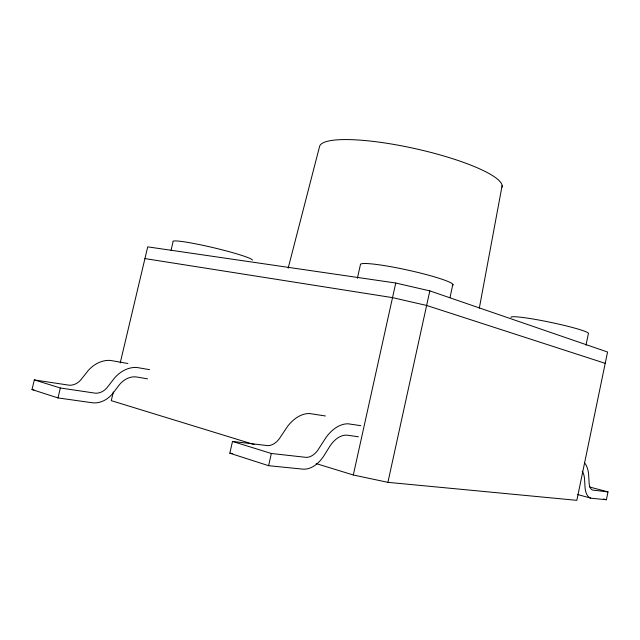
<?xml version="1.0" encoding="UTF-8"?>
<svg xmlns="http://www.w3.org/2000/svg" width="640" height="640" viewBox="0 0 640 640"><rect width="100%" height="100%" fill="white"/><g stroke="black" fill="none" stroke-linecap="round" stroke-linejoin="round"><path stroke-width="0.96" d="M479.328 308.128L502.144 185.536M582.216 471.192A19.952 9.312 -76.8 0 1 584.6 479.752L584.952 486.272A21.824 9.912 -77.3 0 0 591.448 498.256L606.384 499.76L608 491.896L589.704 487.032M585.968 345.224L588.408 333.536A39.552 3.152 11.8 0 0 550.08 322.24A39.552 3.152 11.8 0 0 511.008 317.464M450.008 297.512L452.872 284.336M316.144 463.584L353.304 474.992L387.904 482.336L429.816 290.88L395.752 283.024L147.712 246.856L120.208 362.968M353.304 474.992L395.752 283.024M357.384 278.264L360.52 264.216A47.44 4.712 12.4 0 1 412.856 271.248A47.44 4.712 12.4 0 1 452.296 285.472M325.408 415.984L309.648 413.552A37.704 24.88 -72.9 0 0 287.368 426.656L279.288 438.792A19.296 13.28 -73 0 1 267.776 445.64L232.512 441.432L229.816 453.208L268.592 465.688L271.352 453.488L306.376 457.392A19.944 13.152 -73.6 0 0 317.84 450.184L325.944 437.568A38.928 24.584 -73.4 0 1 348.096 423.8L360.768 425.664M171.056 250.312L173.04 241.872A40.848 3.24 13.3 0 1 210.488 247.008A40.848 3.24 13.3 0 1 252.4 260.096M113.336 391.96L111.28 400.656L254.208 444.56M127.896 363.496L110.4 360.432A31.408 25.28 -67.8 0 0 88.376 370.344L80.632 380.096A15.976 13.312 -67.2 0 1 69.352 385.232L34.328 379.928L32 389.56L57.976 397.92L60.352 388L95.552 393.208A16.408 13.368 -68.4 0 0 106.912 387.856L114.72 377.8A32.24 25.344 -68.9 0 1 136.856 367.488L149.56 369.648M288.16 268.2L319.576 146.472A93.496 18.672 12.5 0 1 415.408 148.696A93.496 18.672 12.5 0 1 502.08 187.192M387.904 482.336L576.832 500.336L607.56 352.024L429.816 290.88M268.592 465.688L302.56 469.112A32.024 21.12 -73.5 0 0 324.232 455.288L329.504 446.816A27.304 17.24 -73.4 0 1 347.784 435.248L358.408 436.792M229.816 453.208L232.744 453.528M608 491.896L592.576 490.072A13.592 6.176 -77.3 0 1 589.184 483.744L588.592 474.072A28.44 13.28 -76.8 0 0 584.552 462.904M57.976 397.92L92.064 402.728A26.344 21.464 -68.4 0 0 113.544 392.472L118.632 385.704A22.608 17.768 -68.9 0 1 136.912 377.04L147.504 378.848M32 389.56L33.936 389.84M144.936 258.584L392.52 297.632L426.624 305.448L605.216 363.336M603.496 498.976L606.384 499.76M577.312 494.456L590.584 498.08M34.328 379.928L60.352 388M232.512 441.432L271.352 453.488"/></g></svg>
